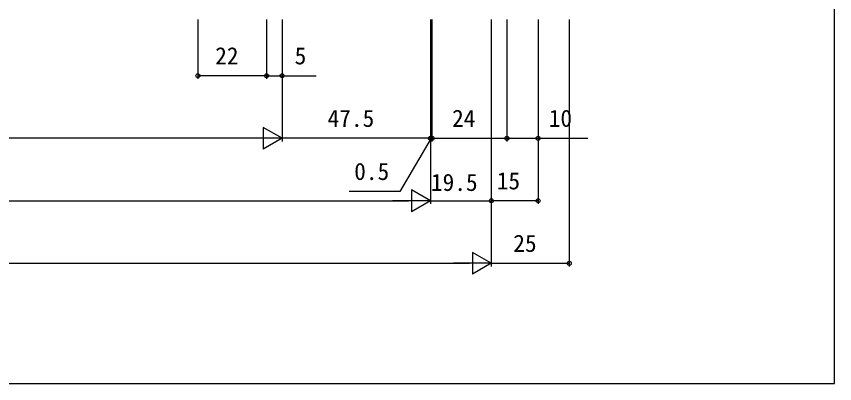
# Model space of a CAD drawing. Units: millimetres, scale not verified. Extents: x -437 to 438, y -344 to 341.
# Drawn here: x 176 to 438.2, y -343.8 to -226.3 of the extents above; entities that cross this region are included whole.
import ezdxf
from ezdxf.enums import TextEntityAlignment as Align

# ---------------------------------------------------------------- set-up
doc = ezdxf.new("R2010")
doc.units = ezdxf.units.MM
doc.header["$LTSCALE"] = 2
doc.layers.add('0-7_YKK_D', color=6, linetype='Continuous')
doc.layers.add('0-8_YKK_ZWAK', color=7, linetype='Continuous')
doc.styles.add('ＭＳ ゴシック', font='')
doc.styles.get('ＭＳ ゴシック').set_extended_font_data('MS Gothic')

msp = doc.modelspace()

# ---------------------------------------------------------------- linework, layer by layer
at = {"layer": '0-7_YKK_D'}
for p, q in [((234.2, -227.3), (234.2, -246.3)), ((256.2, -227.3), (256.2, -246.3)), ((256.2, -227.3), (256.2, -246.3)), ((261.2, -227.3), (261.2, -266.3)), ((261.2, -227.3), (261.2, -246.3)), ((261.2, -227.3), (261.2, -266.3)), ((308.7, -227.3), (308.7, -286.3)), ((308.7, -227.3), (308.7, -266.3)), ((308.7, -227.3), (308.7, -266.3)), ((308.7, -227.3), (308.7, -286.3)), ((309.2, -227.3), (309.2, -266.3)), ((309.2, -227.3), (309.2, -266.3)), ((328.2, -227.3), (328.2, -286.3)), ((328.2, -227.3), (328.2, -286.3)), ((328.2, -227.3), (328.2, -306.3)), ((328.2, -227.3), (328.2, -306.3)), ((333.2, -227.3), (333.2, -266.3)), ((333.2, -227.3), (333.2, -266.3)), ((343.2, -227.3), (343.2, -266.3)), ((343.2, -227.3), (343.2, -286.3)), ((353.2, -227.3), (353.2, -306.3)), ((256.2, -245.3), (234.2, -245.3)), ((261.2, -265.3), (255.138, -261.8)), ((255.138, -261.8), (255.138, -268.8)), ((254.2, -265.3), (95.7, -265.3)), ((261.2, -265.3), (249.076, -265.3)), ((261.2, -265.3), (255.138, -268.8)), ((308.7, -265.3), (261.2, -265.3)), ((308.7, -265.3), (306.15, -265.3)), ((309.2, -265.3), (308.7, -265.3)), ((309.2, -265.3), (308.7, -265.3)), ((309.2, -265.3), (333.2, -265.3)), ((309.2, -265.3), (311.75, -265.3)), ((308.7, -285.3), (302.638, -281.8)), ((302.638, -281.8), (302.638, -288.8)), ((-34.3, -285.3), (301.7, -285.3)), ((308.7, -285.3), (296.576, -285.3)), ((308.7, -285.3), (302.638, -288.8)), ((308.7, -285.3), (328.2, -285.3)), ((343.2, -285.3), (328.2, -285.3)), ((328.2, -305.3), (322.138, -301.8)), ((322.138, -301.8), (322.138, -308.8)), ((-53.8, -305.3), (321.2, -305.3)), ((328.2, -305.3), (316.076, -305.3)), ((328.2, -305.3), (322.138, -308.8)), ((328.2, -305.3), (353.2, -305.3))]:
    msp.add_line(p, q, dxfattribs=at)
for points in [[(256.2, -245.3), (261.2, -245.3), (272.097, -245.3)], [(308.95, -265.3), (298.851, -282.3), (282.664, -282.3)], [(333.2, -265.3), (343.2, -265.3), (359.125, -265.3)]]:
    msp.add_lwpolyline(points, dxfattribs=at)
for centre in [(234.2, -245.3), (256.2, -245.3), (256.2, -245.3), (261.2, -245.3), (308.7, -265.3), (308.7, -265.3), (309.2, -265.3), (309.2, -265.3), (333.2, -265.3), (333.2, -265.3), (343.2, -265.3), (328.2, -285.3), (328.2, -285.3), (343.2, -285.3), (353.2, -305.3)]:
    msp.add_circle(centre, 0.637, dxfattribs=at)
at = {"layer": '0-8_YKK_ZWAK'}
msp.add_lwpolyline([(-436.8, -343.8), (438.2, -343.8), (438.2, 306.2)], dxfattribs=at)

# ---------------------------------------------------------------- texts
at = {"layer": '0-7_YKK_D', "style": 'ＭＳ ゴシック'}
for s, p in [('22', (239.745, -243.3)), ('5', (265.196, -243.3)), ('47.5', (275.745, -263.3)), ('24', (315.639, -263.3)), ('10', (346.599, -263.3)), ('0.5', (284.28, -280.3)), ('19.5', (308.862, -283.8)), ('15', (329.947, -283.3)), ('25', (335.245, -303.3))]:
    msp.add_text(s, height=5.499, dxfattribs=at).set_placement(p, align=Align.BOTTOM_LEFT)

doc.saveas('drawing.dxf')
